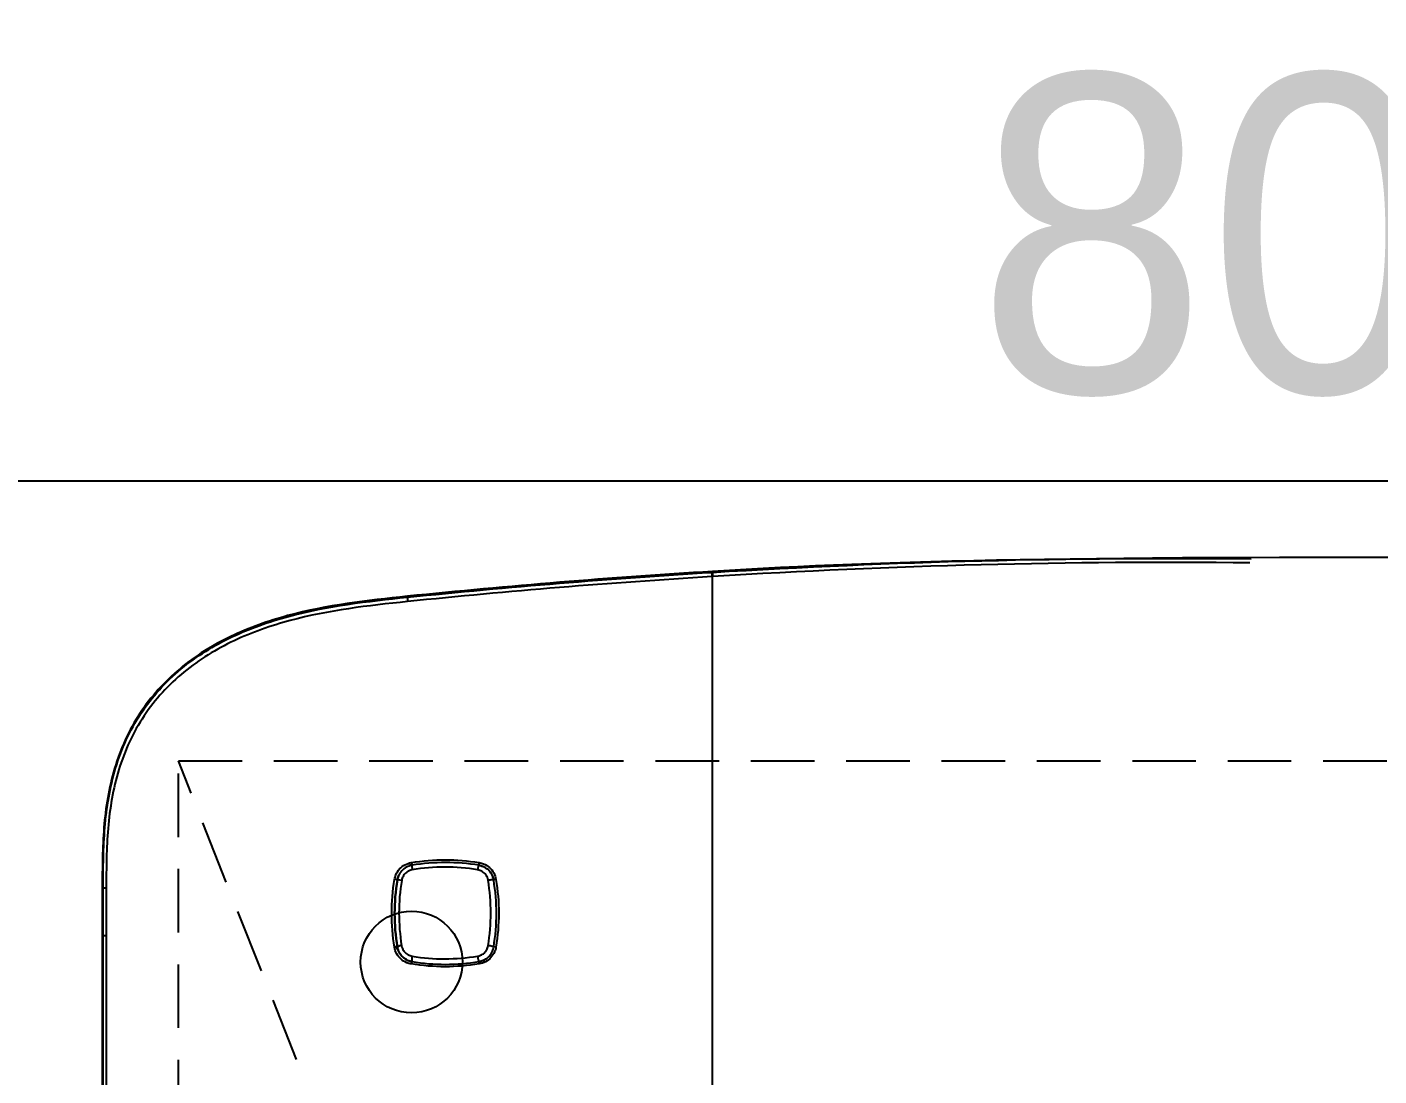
# Model space of a CAD drawing. Header units: inches. Extents: x 157163 to 245256, y -61743 to -20857.
# Drawn here: x 236605.6 to 236924.5, y -24851.7 to -24604.3 of the extents above; entities that cross this region are included whole.
import ezdxf

# ---------------------------------------------------------------- set-up
doc = ezdxf.new("R2010")
doc.units = ezdxf.units.IN
doc.header["$LTSCALE"] = 50
doc.header["$MEASUREMENT"] = 0
doc.linetypes.add('HIDDEN', pattern=[0.375, 0.25, -0.125])
doc.layers.add('06-LIGHT', color=4, linetype='Continuous')
doc.layers.add('07-DIM WAL', color=5, linetype='Continuous')
doc.styles.add('스타일1', font='HY울릉도M.TTF')
doc.dimstyles.new('30', dxfattribs={"dimscale": 30, "dimtxt": 2.5, "dimasz": 2.5, "dimexe": 1.25, "dimexo": 2, "dimtad": 1, "dimdec": 0, "dimtxsty": '스타일1', "dimblk": 'DOTSMALL', "dimcen": 2.5, "dimclrd": 1, "dimclre": 1, "dimclrt": 7, "dimadec": 0, "dimazin": 0, "dimtfac": 1, "dimtdec": 0, "dimtix": 1, "dimtmove": 0, "dimatfit": 3, "dimldrblk": 'DOTSMALL', "dimfxl": 1.25, "dimarcsym": 0})

# ---------------------------------------------------------------- blocks, each defined once
blk = doc.blocks.new('*U10')
at = {"color": 8}
for p, q in [((1145.54, 479.97), (1145.54, 479.79)), ((1154.94, 479.97), (1154.94, 479.79))]:
    blk.add_line(p, q, dxfattribs=at)
at = {"color": 1, "linetype": 'HIDDEN'}
blk.add_line((39.94, 14.99), (1179.94, 464.99), dxfattribs=at)
at = {"color": 0}
blk.add_line((1212.29, 420), (1212.11, 419.98), dxfattribs=at)
at = {"color": 1, "linetype": 'HIDDEN'}
blk.add_lwpolyline([(1179.94, 464.99), (1179.94, 14.99), (39.94, 14.99), (39.94, 464.99)], close=True, dxfattribs=at)
at = {"color": 1, "ltscale": 5}
blk.add_circle((1140.39, 419.18), 10, dxfattribs=at)
at = {"color": 8}
for centre, major_axis, ratio, start_param, end_param in [((1145.54, 478.79), (0, -1), 0.001772, 1.994298, 3.089233), ((1154.94, 478.79), (0, 1), 0.001929, 5.117994, 6.230825), ((1143.29, 422.46), (0.08, -0.494), 0.094032, 0, 1.712132), ((1143.53, 420.98), (-0.16, 0.987), 0.107455, 4.844449, 6.283185), ((1156.36, 420.98), (-0.16, -0.987), 0.069084, 1.724652, 3.141593), ((1156.6, 422.46), (-0.08, -0.494), 0.055123, 0, 1.728004), ((1139.98, 419.16), (0.494, -0.08), 0.154688, 0, 1.526261), ((1141.46, 418.91), (-0.987, 0.16), 0.15433, 4.652507, 6.076962), ((1158.42, 418.91), (-0.987, -0.16), 0.118028, 3.276991, 4.597384), ((1159.9, 419.16), (-0.494, -0.08), 0.119995, 4.608145, 6.283185), ((1139.98, 405.84), (-0.494, -0.08), 0.093123, 3.141593, 4.62253), ((1141.46, 406.08), (-0.987, -0.16), 0.09423, 4.607252, 6.074525), ((1143.53, 404.01), (-0.16, -0.987), 0.073171, 0, 1.688079), ((1156.36, 404.01), (-0.16, 0.987), 0.114633, 3.172472, 4.795856), ((1158.42, 406.08), (-0.987, 0.16), 0.119638, 3.294614, 4.630175), ((1159.9, 405.84), (0.494, -0.08), 0.113629, 1.4976, 3.141593), ((1143.29, 402.54), (-0.08, -0.494), 0.06114, 1.678256, 3.141593), ((1156.6, 402.54), (0.08, -0.494), 0.102662, 1.648499, 3.141593)]:
    blk.add_ellipse(centre, major_axis=major_axis, ratio=ratio, start_param=start_param, end_param=end_param, dxfattribs=at)
at = {"color": 0}
blk.add_ellipse((1211.12, 419.87), major_axis=(0.995, 0.101), ratio=0.077303, start_param=0.052517, end_param=1.433522, dxfattribs=at)
at = {"color": 8}
for points, knots in [([(1145.54, 479.97), (1141.5, 479.97), (1137.45, 479.97), (1117.21, 479.97), (1101.02, 479.97), (1068.63, 479.97), (1052.44, 479.97), (1034.35, 479.97), (1032.45, 479.97), (1024.6, 479.97), (1018.65, 479.97), (1012.7, 479.97)], [0, 0, 0, 0, 0.091413, 0.091413, 0.457066, 0.457066, 0.822718, 0.822718, 0.865652, 0.865652, 1, 1, 1, 1]), ([(1012.82, 479.78), (1028.72, 479.78), (1044.63, 479.78), (1068.63, 479.78), (1076.73, 479.79), (1101.02, 479.79), (1117.21, 479.79), (1137.45, 479.79), (1141.5, 479.79), (1145.54, 479.79)], [0, 0, 0, 0, 0.359547, 0.359547, 0.542533, 0.542533, 0.908507, 0.908507, 1, 1, 1, 1]), ([(1145.54, 479.2), (1144.88, 479.2), (1144.21, 479.2), (1140.88, 479.21), (1138.21, 479.21), (1124.88, 479.23), (1114.21, 479.24), (1092.88, 479.27), (1082.21, 479.27), (1067.88, 479.28), (1064.21, 479.28), (1044.63, 479.29), (1028.72, 479.29), (1012.82, 479.29)], [0, 0, 0, 0, 0.015068, 0.015068, 0.075342, 0.075342, 0.316436, 0.316436, 0.557531, 0.557531, 0.640454, 0.640454, 1, 1, 1, 1]), ([(1154.94, 479.97), (1153.93, 479.97), (1152.92, 479.97), (1150.85, 479.97), (1149.78, 479.97), (1147.66, 479.97), (1146.6, 479.97), (1145.54, 479.97)], [0, 0, 0, 0, 0.32301, 0.32301, 0.661505, 0.661505, 1, 1, 1, 1]), ([(1145.54, 479.79), (1146.55, 479.79), (1147.57, 479.79), (1149.64, 479.79), (1150.7, 479.79), (1151.81, 479.79), (1151.86, 479.79), (1152.92, 479.79), (1153.93, 479.79), (1154.94, 479.79)], [0, 0, 0, 0, 0.32301, 0.32301, 0.661505, 0.661505, 0.67699, 0.67699, 1, 1, 1, 1]), ([(1154.94, 479.19), (1154.28, 479.19), (1153.61, 479.19), (1150.48, 479.19), (1148.01, 479.2), (1145.54, 479.2)], [0, 0, 0, 0, 0.21279, 0.21279, 1, 1, 1, 1]), ([(1212.29, 420), (1211.48, 427.91), (1210.57, 435.83), (1207.44, 447.38), (1206.12, 451.11), (1202.71, 458.23), (1200.59, 461.65), (1195.53, 467.72), (1192.55, 470.42), (1185.92, 474.76), (1182.29, 476.4), (1174.63, 478.7), (1170.74, 479.32), (1162.88, 479.96), (1158.91, 479.97), (1154.94, 479.97)], [0, 0, 0, 0, 0.25, 0.25, 0.375, 0.375, 0.5, 0.5, 0.625, 0.625, 0.75, 0.75, 0.875, 0.875, 1, 1, 1, 1]), ([(1154.94, 479.79), (1158.91, 479.79), (1162.89, 479.78), (1170.76, 479.14), (1174.71, 478.5), (1182.33, 476.19), (1185.92, 474.56), (1192.57, 470.18), (1195.48, 467.52), (1200.52, 461.44), (1202.61, 458.04), (1205.99, 450.95), (1207.32, 447.18), (1210.41, 435.72), (1211.31, 427.82), (1212.11, 419.98)], [0, 0, 0, 0, 0.125, 0.125, 0.25, 0.25, 0.375, 0.375, 0.5, 0.5, 0.625, 0.625, 0.75, 0.75, 1, 1, 1, 1]), ([(1211.25, 419.96), (1210.45, 427.75), (1209.55, 435.51), (1206.51, 446.82), (1205.21, 450.54), (1201.9, 457.55), (1199.85, 460.91), (1194.9, 466.94), (1192.04, 469.58), (1185.5, 473.94), (1181.97, 475.56), (1174.45, 477.86), (1170.56, 478.5), (1162.79, 479.16), (1158.87, 479.18), (1154.94, 479.19)], [0, 0, 0, 0, 0.25, 0.25, 0.375, 0.375, 0.5, 0.5, 0.625, 0.625, 0.75, 0.75, 0.875, 0.875, 1, 1, 1, 1]), ([(1140.01, 419.23), (1140.06, 419.54), (1140.15, 419.84), (1140.44, 420.54), (1140.69, 420.94), (1141.29, 421.6), (1141.65, 421.89), (1142.44, 422.32), (1142.88, 422.47), (1143.32, 422.54)], [0, 0, 0, 0, 0.18724, 0.18724, 0.459979, 0.459979, 0.729931, 0.729931, 1, 1, 1, 1]), ([(1140.47, 419.07), (1140.54, 419.46), (1140.67, 419.85), (1141.05, 420.55), (1141.31, 420.86), (1141.9, 421.39), (1142.25, 421.61), (1142.86, 421.85), (1143.11, 421.92), (1143.37, 421.97)], [0, 0, 0, 0, 0.274287, 0.274287, 0.548482, 0.548482, 0.823328, 0.823328, 1, 1, 1, 1]), ([(1143.37, 421.97), (1142.98, 421.91), (1142.59, 421.77), (1141.91, 421.4), (1141.59, 421.15), (1141.07, 420.57), (1140.85, 420.23), (1140.59, 419.61), (1140.52, 419.35), (1140.47, 419.08)], [0, 0, 0, 0, 0.269856, 0.269856, 0.539874, 0.539874, 0.812749, 0.812749, 1, 1, 1, 1]), ([(1143.61, 421.13), (1143.43, 421.1), (1143.25, 421.05), (1142.81, 420.87), (1142.56, 420.72), (1142.14, 420.34), (1141.96, 420.11), (1141.68, 419.61), (1141.59, 419.34), (1141.54, 419.05)], [0, 0, 0, 0, 0.176162, 0.176162, 0.450777, 0.450777, 0.725271, 0.725271, 1, 1, 1, 1]), ([(1158.52, 419.05), (1158.48, 419.25), (1158.43, 419.45), (1158.23, 419.9), (1158.08, 420.14), (1157.7, 420.54), (1157.48, 420.72), (1156.99, 420.98), (1156.72, 421.07), (1156.45, 421.12)], [0, 0, 0, 0, 0.20016, 0.20016, 0.466664, 0.466664, 0.733444, 0.733444, 1, 1, 1, 1]), ([(1159.41, 419.08), (1159.35, 419.46), (1159.22, 419.84), (1158.85, 420.53), (1158.6, 420.84), (1158.02, 421.37), (1157.68, 421.59), (1157.06, 421.85), (1156.79, 421.92), (1156.52, 421.97)], [0, 0, 0, 0, 0.270507, 0.270507, 0.540882, 0.540882, 0.809012, 0.809012, 1, 1, 1, 1]), ([(1156.64, 422.54), (1156.95, 422.48), (1157.26, 422.39), (1157.97, 422.1), (1158.35, 421.85), (1159.02, 421.25), (1159.3, 420.88), (1159.73, 420.1), (1159.87, 419.66), (1159.95, 419.22)], [0, 0, 0, 0, 0.190979, 0.190979, 0.459227, 0.459227, 0.72967, 0.72967, 1, 1, 1, 1]), ([(1143.32, 402.59), (1143.01, 402.64), (1142.69, 402.73), (1141.99, 403.03), (1141.6, 403.28), (1140.94, 403.88), (1140.66, 404.24), (1140.23, 405.02), (1140.09, 405.46), (1140.02, 405.9)], [0, 0, 0, 0, 0.192917, 0.192917, 0.461062, 0.461062, 0.730544, 0.730544, 1, 1, 1, 1]), ([(1140.78, 404.95), (1140.76, 405), (1140.73, 405.05), (1140.6, 405.36), (1140.52, 405.64), (1140.47, 405.92)], [0, 0, 0, 0, 0.160192, 0.160192, 1, 1, 1, 1]), ([(1140.47, 405.92), (1140.53, 405.54), (1140.66, 405.16), (1141.04, 404.48), (1141.28, 404.16), (1141.86, 403.63), (1142.2, 403.42), (1142.81, 403.16), (1143.09, 403.08), (1143.37, 403.03)], [0, 0, 0, 0, 0.269491, 0.269491, 0.538893, 0.538893, 0.807005, 0.807005, 1, 1, 1, 1]), ([(1141.55, 406.19), (1141.58, 405.99), (1141.64, 405.79), (1141.83, 405.35), (1141.98, 405.11), (1142.36, 404.7), (1142.58, 404.52), (1143.07, 404.26), (1143.34, 404.16), (1143.62, 404.12)], [0, 0, 0, 0, 0.196332, 0.196332, 0.463832, 0.463832, 0.732023, 0.732023, 1, 1, 1, 1]), ([(1156.46, 404.12), (1156.64, 404.15), (1156.83, 404.2), (1157.27, 404.38), (1157.51, 404.53), (1157.93, 404.91), (1158.11, 405.14), (1158.38, 405.63), (1158.48, 405.91), (1158.52, 406.19)], [0, 0, 0, 0, 0.18135, 0.18135, 0.454723, 0.454723, 0.727257, 0.727257, 1, 1, 1, 1]), ([(1159.41, 405.92), (1159.35, 405.53), (1159.22, 405.15), (1158.84, 404.45), (1158.58, 404.14), (1158, 403.61), (1157.65, 403.39), (1157.04, 403.14), (1156.78, 403.07), (1156.52, 403.03)], [0, 0, 0, 0, 0.27265, 0.27265, 0.545024, 0.545024, 0.818429, 0.818429, 1, 1, 1, 1]), ([(1156.52, 403.03), (1156.91, 403.09), (1157.29, 403.23), (1157.98, 403.6), (1158.3, 403.86), (1158.82, 404.44), (1159.04, 404.79), (1159.29, 405.4), (1159.37, 405.66), (1159.41, 405.92)], [0, 0, 0, 0, 0.27172, 0.27172, 0.543505, 0.543505, 0.816363, 0.816363, 1, 1, 1, 1]), ([(1159.95, 405.89), (1159.9, 405.59), (1159.82, 405.29), (1159.53, 404.59), (1159.28, 404.2), (1158.68, 403.53), (1158.32, 403.24), (1157.53, 402.81), (1157.09, 402.66), (1156.64, 402.58)], [0, 0, 0, 0, 0.183724, 0.183724, 0.456559, 0.456559, 0.728262, 0.728262, 1, 1, 1, 1]), ([(1026.79, 360), (1034.87, 360), (1051.02, 360), (1075.24, 360), (1099.46, 360), (1123.66, 360), (1147.83, 360), (1171.96, 360), (1192.01, 360), (1206, 360), (1212.72, 360), (1215.44, 360), (1216.17, 360)], [0, 0, 0, 0, 0.127521, 0.255042, 0.382563, 0.510084, 0.637605, 0.765126, 0.892647, 0.956407, 0.988287, 1, 1, 1, 1]), ([(1216.17, 360), (1216.17, 360), (1216.17, 360), (1216.17, 360.05), (1216.17, 360.1), (1216.16, 360.14)], [0, 0, 0, 0, 0.00042, 0.00042, 1, 1, 1, 1])]:
    blk.add_open_spline(points, degree=3, knots=knots, dxfattribs=at)
for points, degree in [([(1143.32, 422.54), (1147.75, 423.26), (1152.19, 423.26), (1156.64, 422.54)], 3), ([(1143.37, 421.97), (1147.74, 422.68), (1152.13, 422.68), (1156.52, 421.97)], 3), ([(1156.52, 421.97), (1152.13, 422.68), (1147.74, 422.68), (1143.37, 421.97)], 3), ([(1142.77, 421.96), (1142.95, 422.01), (1143.14, 422.06), (1143.32, 422.11)], 3), ([(1143.37, 421.97), (1143.32, 422.11)], 1), ([(1156.45, 421.12), (1152.16, 421.82), (1147.88, 421.82), (1143.61, 421.13)], 3), ([(1156.52, 421.97), (1156.85, 421.91), (1157.18, 421.81), (1157.48, 421.66)], 3), ([(1216.16, 360.14), (1214.93, 380.14), (1213.3, 400.09), (1211.25, 419.96)], 3), ([(1212.11, 419.98), (1214.14, 400.12), (1215.77, 380.16), (1216.99, 360.17)], 3), ([(1217.18, 360.02), (1215.95, 380.06), (1214.32, 400.08), (1212.29, 420)], 3), ([(1140.02, 405.9), (1139.29, 410.36), (1139.3, 414.8), (1140.01, 419.23)], 3), ([(1140.47, 419.08), (1139.76, 414.71), (1139.76, 410.33), (1140.47, 405.92)], 3), ([(1141.54, 419.05), (1140.85, 414.78), (1140.85, 410.5), (1141.55, 406.19)], 3), ([(1158.52, 406.19), (1159.22, 410.47), (1159.22, 414.76), (1158.52, 419.05)], 3), ([(1159.41, 419.65), (1159.47, 419.46), (1159.51, 419.27), (1159.56, 419.08)], 3), ([(1159.41, 405.92), (1160.12, 410.31), (1160.12, 414.69), (1159.41, 419.08)], 3), ([(1159.95, 419.22), (1160.67, 414.78), (1160.67, 410.34), (1159.95, 405.89)], 3), ([(1143.62, 404.12), (1147.91, 403.42), (1152.18, 403.42), (1156.46, 404.12)], 3), ([(1156.64, 402.58), (1152.21, 401.86), (1147.77, 401.86), (1143.32, 402.59)], 3), ([(1143.37, 403.03), (1147.76, 402.32), (1152.14, 402.32), (1156.52, 403.03)], 3), ([(1216.99, 360.17), (1216.97, 360.18), (1216.6, 360.17), (1216.16, 360.14)], 3), ([(1217, 360.03), (1216.98, 360.04), (1216.61, 360.03), (1216.17, 360)], 3), ([(1218.86, 254.4), (1219.24, 289.62), (1218.33, 324.85), (1216.17, 360)], 3), ([(1217.12, 360.07), (1217.08, 360.1), (1217.03, 360.14), (1216.99, 360.17)], 3), ([(1216.99, 360.17), (1216.99, 360.13), (1217, 360.08), (1217, 360.03)], 3), ([(1217, 360.03), (1219.15, 324.77), (1220.04, 289.45), (1219.66, 254.12)], 3), ([(1217.12, 360.07), (1217.14, 360.05), (1217.16, 360.03), (1217.18, 360.02)], 3), ([(1219.83, 194), (1220.22, 289.36), (1219.33, 324.73), (1217.18, 360.02)], 3)]:
    blk.add_open_spline(points, degree=degree, dxfattribs=at)
blk = doc.blocks.new('_DOTSMALL')
at = {"color": 0, "linetype": 'ByBlock', "const_width": 0.5}
blk.add_lwpolyline([(-0.0625, 0, 1), (0.0625, 0, 1)], format="xyb", close=True, dxfattribs=at)
blk = doc.blocks.new('*D143')
at = {"layer": '07-DIM WAL', "color": 1, "lineweight": -2, "transparency": 16777216}
for p, q in [((236511.35, -24651.3), (236511.35, -24673.8)), ((237311.35, -24651.3), (237311.35, -24673.8)), ((236511.35, -24711.3), (237311.35, -24711.3))]:
    blk.add_line(p, q, dxfattribs=at)
at = {"layer": 'Defpoints', "color": 0, "transparency": 16777216}
for p in [(236511.35, -24711.3), (237311.35, -24711.3), (237311.35, -24711.3)]:
    blk.add_point(p, dxfattribs=at)
at = {"layer": '07-DIM WAL', "color": 1, "lineweight": -2, "transparency": 16777216, "xscale": 75, "yscale": 75, "zscale": 75, "rotation": 180}
blk.add_blockref('_DOTSMALL', (236511.35, -24711.3), dxfattribs=at)
at = {"layer": '07-DIM WAL', "color": 1, "lineweight": -2, "transparency": 16777216, "xscale": 75, "yscale": 75, "zscale": 75}
blk.add_blockref('_DOTSMALL', (237311.35, -24711.3), dxfattribs=at)
at = {"layer": '07-DIM WAL', "color": 7, "transparency": 16777216, "insert": (236911.35, -24653.5), "char_height": 75, "attachment_point": 5, "style": '스타일1'}
blk.add_mtext('800', dxfattribs=at)

msp = doc.modelspace()

# ---------------------------------------------------------------- block references
at = {"layer": '06-LIGHT', "xscale": 1.2, "yscale": 1.2, "zscale": 1.2, "rotation": 89.99999999999999}
msp.add_blockref('*U10', (237199.33, -26193.32), dxfattribs=at)

# ---------------------------------------------------------------- dimensions: what is measured, and where the dimension line sits
at = {"layer": '07-DIM WAL'}
dim = msp.add_linear_dim(base=(237311.35, -24711.3), p1=(236511.35, -24711.3), p2=(237311.35, -24711.3), dimstyle='30', dxfattribs=at)
dim.commit()
dim.dimension.update_dxf_attribs({"geometry": '*D143', "text_midpoint": (236911.35, -24653.5)})

doc.saveas('drawing.dxf')
